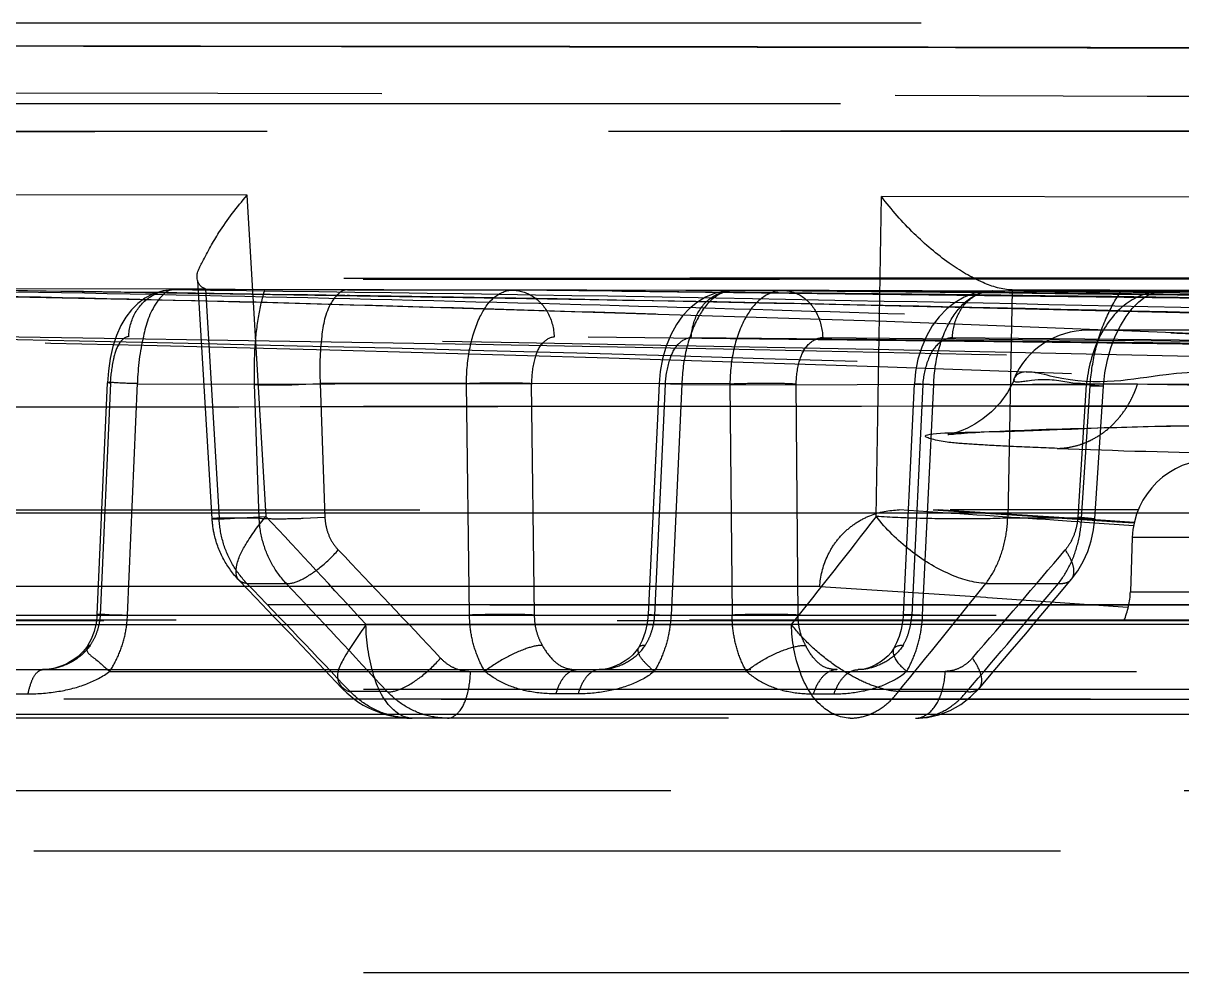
# Model space of a CAD drawing. Header units: millimetres. Extents: x 687 to 1107, y -116 to 478.
# Drawn here: x 946.151 to 947.584, y 331.329 to 332.505 of the extents above; entities that cross this region are included whole.
import ezdxf

# ---------------------------------------------------------------- set-up
doc = ezdxf.new("R2010")
doc.units = ezdxf.units.MM
doc.header["$LTSCALE"] = 0.1
doc.linetypes.add('HIDDENX2', pattern=[19.05, 12.7, -6.35])
doc.layers.add('HIDDEN', color=8, linetype='HIDDENX2')

msp = doc.modelspace()

# ---------------------------------------------------------------- linework, layer by layer
at = {"layer": 'HIDDEN'}
for p, q in [((949.1672, 332.5046), (944.6672, 332.5046)), ((949.0672, 332.4046), (940.267, 332.4046)), ((948.3579, 332.3713), (940.7904, 332.3687)), ((941.1601, 332.3689), (948.5429, 332.3714)), ((946.4283, 332.2917), (945.8987, 332.2923)), ((946.4517, 331.8942), (946.4282, 332.2917)), ((947.2063, 331.8942), (947.2129, 332.2901)), ((947.2128, 332.2903), (947.6265, 332.2895)), ((946.0432, 332.1764), (946.3769, 332.176)), ((946.385, 331.8912), (946.3672, 332.1863)), ((947.0913, 332.1737), (946.3382, 332.1749)), ((946.377, 332.176), (946.3936, 331.8921)), ((946.377, 332.176), (946.4504, 332.1752)), ((946.4504, 332.1752), (946.5524, 332.1745)), ((946.7561, 332.1743), (946.5522, 332.1746)), ((946.5524, 332.1745), (946.7563, 332.1743)), ((947.1484, 332.1736), (947.0297, 332.1738)), ((947.0299, 332.1738), (947.7034, 332.1724)), ((947.3786, 332.1731), (947.1484, 332.1736)), ((947.5588, 332.1728), (947.3498, 332.1732)), ((947.5591, 332.1728), (947.3501, 332.1732)), ((947.3747, 332.1744), (947.3691, 331.8921)), ((947.6357, 332.1738), (947.3747, 332.1744)), ((947.3747, 332.1744), (947.5097, 332.1734)), ((947.5097, 332.1734), (947.5591, 332.1728)), ((949.9665, 332.1246), (947.4684, 332.1246)), ((946.2429, 331.7727), (946.2556, 332.0596)), ((946.2592, 332.059), (946.2465, 331.7721)), ((946.2803, 331.7721), (946.2926, 332.0591)), ((946.2926, 332.0579), (947.0255, 332.0591)), ((946.4432, 331.8921), (946.4375, 332.0577)), ((946.4918, 332.0575), (946.5187, 332.0587)), ((946.5187, 332.0587), (946.5245, 331.8931)), ((946.6996, 332.0586), (946.5187, 332.0586)), ((946.7034, 331.7721), (946.6996, 332.0584)), ((946.7797, 332.0584), (946.7835, 331.7721)), ((946.9379, 332.0587), (946.9244, 331.7728)), ((946.9324, 331.7721), (946.9459, 332.058)), ((946.9379, 332.0587), (946.9661, 332.058)), ((946.9459, 332.058), (946.9379, 332.0587)), ((946.9661, 332.058), (946.9526, 331.7721)), ((947.6211, 332.058), (946.966, 332.0566)), ((947.0255, 332.0579), (947.0281, 331.7721)), ((947.1099, 331.7721), (947.1073, 332.0579)), ((947.24, 331.7729), (947.2536, 332.0582)), ((947.264, 332.0574), (947.2504, 331.7721)), ((947.2638, 331.7721), (947.2775, 332.0574)), ((947.2775, 332.057), (947.4663, 332.0574)), ((947.4663, 332.057), (947.4559, 331.8931)), ((947.4605, 331.8921), (947.471, 332.056)), ((947.4875, 332.0553), (947.4663, 332.057)), ((947.471, 332.056), (947.4875, 332.0553)), ((947.477, 331.8914), (947.4875, 332.0553)), ((947.5165, 332.0047), (947.5427, 332.0053)), ((947.5427, 332.0053), (947.5703, 332.0059)), ((947.5703, 332.0059), (947.5994, 332.0064)), ((951.1931, 331.8985), (944.8251, 331.8982)), ((945.372, 331.9022), (947.2832, 331.9022)), ((946.4432, 331.8921), (946.3936, 331.8921)), ((946.4083, 331.8919), (946.4127, 331.8921)), ((946.4127, 331.8921), (946.4517, 331.8942)), ((946.4975, 331.8919), (946.5245, 331.8931)), ((947.2826, 331.8991), (947.2349, 331.9022)), ((947.2888, 331.8987), (947.2826, 331.8991)), ((947.2832, 331.9022), (947.2832, 331.9022)), ((947.2894, 331.902), (947.2832, 331.9022)), ((947.2832, 331.9021), (947.2893, 331.9017)), ((947.478, 331.8898), (947.2892, 331.902)), ((947.2893, 331.9017), (947.3934, 331.895)), ((947.5305, 331.9022), (947.2978, 331.9022)), ((947.4605, 331.8921), (947.3691, 331.8921)), ((947.3934, 331.895), (947.504, 331.8875)), ((947.477, 331.8914), (947.4559, 331.8931)), ((947.4605, 331.8921), (947.477, 331.8914)), ((947.5257, 331.8865), (947.478, 331.8898)), ((947.5252, 331.8827), (947.458, 331.8873)), ((947.504, 331.8875), (947.5256, 331.8861)), ((947.5232, 331.868), (947.5208, 331.8011)), ((949.9118, 331.868), (947.5232, 331.868)), ((947.1372, 331.8074), (945.2732, 331.8074)), ((946.4281, 331.8113), (946.4768, 331.8113)), ((947.1372, 331.8074), (947.3421, 331.7941)), ((947.3421, 331.8113), (947.4318, 331.8113)), ((947.3421, 331.7941), (947.3439, 331.7939)), ((947.3439, 331.7939), (947.5177, 331.7819)), ((947.5208, 331.8011), (949.9141, 331.8011)), ((944.8234, 331.7847), (951.2204, 331.7847)), ((953.4392, 331.784), (944.8235, 331.7852)), ((963.4856, 331.7657), (925.8486, 331.7657)), ((927.8361, 331.7656), (956.7883, 331.7656)), ((945.7182, 331.7721), (963.2813, 331.7721)), ((946.085, 331.7721), (963.2877, 331.7721)), ((946.9244, 331.7729), (946.9526, 331.7721)), ((946.9324, 331.7721), (946.9244, 331.7729)), ((945.8637, 331.7604), (947.1018, 331.7604)), ((947.6624, 331.7604), (946.5755, 331.7603)), ((945.7815, 331.7046), (963.2928, 331.7046)), ((946.2584, 331.7025), (947.6362, 331.7025)), ((944.6672, 331.6806), (949.3176, 331.6807)), ((946.6015, 331.6775), (946.5557, 331.6775)), ((947.3184, 331.6775), (947.234, 331.6775)), ((951.2816, 331.6681), (944.7631, 331.6682)), ((944.7632, 331.6683), (952.6613, 331.6682)), ((946.1277, 331.6746), (946.1573, 331.6746)), ((946.8377, 331.6746), (946.8103, 331.6746)), ((947.1284, 331.6746), (947.1543, 331.6746)), ((944.6666, 331.6493), (952.6626, 331.6494)), ((952.6626, 331.6493), (944.667, 331.6493)), ((948.9288, 331.6446), (945.8993, 331.6446)), ((952.6673, 331.5545), (936.667, 331.5545)), ((949.3393, 331.4799), (944.6672, 331.4801)), ((944.6671, 331.3301), (949.3988, 331.3295))]:
    msp.add_line(p, q, dxfattribs=at)
for points in [[(948.2621, 332.4724), (948.1278, 332.4727), (947.9792, 332.4731), (947.8169, 332.4735), (947.6417, 332.4739), (947.4544, 332.4743), (947.2558, 332.4747), (947.0465, 332.4751), (946.8274, 332.4755), (946.5989, 332.4758), (946.363, 332.4761), (946.1216, 332.4764), (945.8737, 332.4767), (945.6199, 332.4769), (945.3622, 332.477), (945.1021, 332.4771), (944.8408, 332.4772), (944.5782, 332.4772), (944.3144, 332.4771), (944.051, 332.4771), (943.7898, 332.4769)], [(948.2844, 332.4723), (948.1491, 332.4726), (947.9994, 332.473), (947.8368, 332.4734), (947.661, 332.4738), (947.4716, 332.4743), (947.2707, 332.4747), (947.0594, 332.4751), (946.8389, 332.4754), (946.6093, 332.4758), (946.3705, 332.4761), (946.1236, 332.4764), (945.8705, 332.4766), (945.6124, 332.4768), (945.3508, 332.477), (945.086, 332.4771), (944.819, 332.4771), (944.5509, 332.4772), (944.2829, 332.4771), (944.0166, 332.477), (943.7534, 332.4769)], [(950.4171, 331.9596), (949.6058, 332.0158), (948.8023, 332.0639), (948.0068, 332.1038), (947.2192, 332.1356), (946.4394, 332.1595), (945.6677, 332.1755)], [(952.3611, 331.957), (951.2221, 332.0151), (950.1174, 332.0642), (949.047, 332.1045), (948.011, 332.1362), (947.0093, 332.1597), (946.042, 332.1752)], [(946.3381, 332.1749), (946.3244, 332.1735), (946.3119, 332.1696), (946.3017, 332.1642), (946.293, 332.1578), (946.2851, 332.1499), (946.2783, 332.1409), (946.2721, 332.1303), (946.2667, 332.1179), (946.2624, 332.1045), (946.259, 332.0896), (946.2568, 332.0745), (946.2556, 332.0596)], [(947.091, 332.1737), (946.971, 332.1739), (946.8484, 332.1741), (946.7238, 332.1743), (946.5972, 332.1745), (946.4684, 332.1747), (946.338, 332.1749)], [(956.1722, 331.9456), (954.4387, 332.0032), (952.7709, 332.054), (951.1688, 332.0969), (949.6324, 332.1314), (948.1617, 332.1572), (946.7567, 332.1742)], [(947.0297, 332.1738), (947.018, 332.1729), (947.0064, 332.1701), (946.9954, 332.1656), (946.9852, 332.1594), (946.9756, 332.1516), (946.967, 332.1424), (946.9592, 332.1315), (946.9523, 332.1189), (946.9466, 332.105), (946.9421, 332.0893), (946.9392, 332.0736), (946.9379, 332.0587)], [(959.3728, 331.8953), (957.0874, 331.9627), (954.8974, 332.0242), (952.8028, 332.0774), (950.8036, 332.1207), (948.8998, 332.153), (947.0915, 332.1737)], [(947.3498, 332.1732), (947.3384, 332.1724), (947.3268, 332.1699), (947.3153, 332.1654), (947.3042, 332.1591), (947.2938, 332.151), (947.2842, 332.1412), (947.2758, 332.1299), (947.2686, 332.1172), (947.2627, 332.1035), (947.2581, 332.0887), (947.2551, 332.0735), (947.2536, 332.0582)], [(947.7031, 332.1724), (947.598, 332.1727), (947.3786, 332.1731)], [(947.4875, 332.0553), (947.4893, 332.072), (947.4924, 332.088), (947.4967, 332.103), (947.5021, 332.1171), (947.5084, 332.13), (947.5155, 332.1415), (947.5232, 332.1515), (947.5311, 332.1597), (947.539, 332.1659), (947.5464, 332.17), (947.5529, 332.1721), (947.5588, 332.1728)], [(947.3774, 332.0638), (947.3689, 332.0477), (947.3592, 332.0343), (947.349, 332.0236), (947.3385, 332.0149), (947.3283, 332.0082), (947.3193, 332.0034), (947.3115, 332.0001), (947.3056, 331.9981), (947.3013, 331.9968), (947.2982, 331.9961), (947.2963, 331.9957), (947.2952, 331.9955), (947.295, 331.9954), (947.2953, 331.9955), (947.2963, 331.9956), (947.2977, 331.9958), (947.2997, 331.996), (947.302, 331.9962), (947.3047, 331.9965), (947.3079, 331.9967), (947.3114, 331.997), (947.3153, 331.9973), (947.3195, 331.9976), (947.3241, 331.9979), (947.3291, 331.9982), (947.3344, 331.9985), (947.3401, 331.9988), (947.3462, 331.9991), (947.3526, 331.9994), (947.3594, 331.9998), (947.3665, 332.0001), (947.374, 332.0004), (947.3818, 332.0007), (947.39, 332.001), (947.3986, 332.0013), (947.4075, 332.0017), (947.4168, 332.002), (947.4264, 332.0023), (947.4364, 332.0026), (947.4468, 332.0029), (947.4575, 332.0032), (947.4686, 332.0035), (947.48, 332.0038), (947.4918, 332.0041), (947.504, 332.0044), (947.5165, 332.0047)], [(947.4479, 331.8164), (947.4558, 331.827), (947.4626, 331.8386), (947.4681, 331.851), (947.4724, 331.8641), (947.4754, 331.8776), (947.477, 331.8914)], [(946.4182, 331.8153), (946.4394, 331.7931), (946.4606, 331.7709), (946.4818, 331.7488), (946.5029, 331.7266), (946.524, 331.7044), (946.545, 331.6822)], [(947.334, 331.6819), (947.3532, 331.7043), (947.3723, 331.7267), (947.3913, 331.7491), (947.4102, 331.7715), (947.4291, 331.7939), (947.4479, 331.8164)], [(946.2429, 331.7727), (946.2417, 331.7622), (946.2392, 331.752), (946.2354, 331.7423), (946.2304, 331.7334)], [(946.9244, 331.7728), (946.9232, 331.7618), (946.9207, 331.7509), (946.917, 331.7408), (946.9122, 331.7316)], [(947.24, 331.7729), (947.2391, 331.7636), (947.2374, 331.7545), (947.2349, 331.7458), (947.2317, 331.7377), (947.228, 331.7304)], [(946.2304, 331.7333), (946.2279, 331.73), (946.225, 331.7266), (946.2217, 331.7233), (946.218, 331.7202), (946.214, 331.7172), (946.2097, 331.7145), (946.2051, 331.712), (946.2004, 331.7098), (946.1955, 331.708), (946.1904, 331.7065), (946.1853, 331.7054), (946.1802, 331.7048), (946.1753, 331.7046)], [(946.9122, 331.7316), (946.9092, 331.7273), (946.9053, 331.723), (946.9008, 331.719), (946.8958, 331.7154), (946.8906, 331.7122), (946.8853, 331.7096), (946.8802, 331.7076), (946.8754, 331.7061), (946.871, 331.7052), (946.8671, 331.7047), (946.8638, 331.7046)], [(947.2279, 331.7303), (947.225, 331.726), (947.2211, 331.7216), (947.2164, 331.7175), (947.2114, 331.7139), (947.2064, 331.7109), (947.2016, 331.7086), (947.1972, 331.7069), (947.1933, 331.7058), (947.1897, 331.705), (947.1867, 331.7047), (947.1843, 331.7046)], [(947.2553, 331.6446), (947.2697, 331.6456), (947.284, 331.6489), (947.2979, 331.6542), (947.311, 331.6616), (947.3231, 331.6709), (947.334, 331.6819)]]:
    msp.add_lwpolyline(points, dxfattribs=at)
for centre, radius, start, end in [((947.4684, 332.0246), 0.1, 90, 156.7355), ((944.0141, 173.9444), 158.1885, 86.508012, 89.178679), ((947.6231, 331.8646), 0.1, 90, 178), ((927.1188, 313.8762), 26.4274, 42.58847, 42.98394), ((938.2859, 338.7743), 11.2657, 321.49421, 322.35874), ((943.1293, 268.4139), 63.6209, 86.098651, 86.25143), ((927.7222, 313.9343), 25.985, 43.19001, 43.59607), ((937.976, 339.8613), 12.3979, 318.9476, 319.76266), ((927.6569, 313.7945), 26.0185, 43.41821, 43.82528), ((927.6256, 314.1152), 25.8557, 42.78447, 43.18985), ((938.3376, 338.9781), 11.5084, 320.62688, 321.4835), ((937.9641, 339.7143), 12.3326, 319.33262, 320.14731), ((947.4209, 331.8046), 0.1, 336.8957, 358), ((946.6323, 331.7646), 0.12, 221.651, 270)]:
    msp.add_arc(centre, radius, start, end, dxfattribs=at)
for points, knots in [([(940.6928, 332.4712), (940.6766, 332.4712), (940.6505, 332.4711), (940.6155, 332.471), (940.5867, 332.4709), (940.5757, 332.4709), (940.5601, 332.4708), (940.5713, 332.4708), (940.5821, 332.4709), (940.6219, 332.471), (940.6906, 332.4712), (940.805, 332.4716), (940.9554, 332.472), (941.2268, 332.4728), (941.6441, 332.4738), (942.11, 332.4748), (942.5355, 332.4755), (942.8874, 332.476), (943.2566, 332.4765), (943.7735, 332.4769), (944.434, 332.4772), (945.0987, 332.4772), (945.6268, 332.4769), (946.0119, 332.4766), (946.3838, 332.4761), (946.8439, 332.4755), (947.3619, 332.4746), (947.8675, 332.4734), (948.1559, 332.4726), (948.2626, 332.4723)], [0, 0, 0, 0, 0.005823, 0.010402, 0.013726, 0.015796, 0.016608, 0.017066, 0.018803, 0.021787, 0.031398, 0.045882, 0.065227, 0.089191, 0.149773, 0.225198, 0.267685, 0.312785, 0.360042, 0.409119, 0.51084, 0.613132, 0.663784, 0.713197, 0.76066, 0.806283, 0.889497, 0.959103, 1, 1, 1, 1]), ([(941.072, 332.4723), (941.2332, 332.4728), (941.6003, 332.4737), (942.2087, 332.475), (942.9204, 332.4761), (943.7062, 332.4769), (944.532, 332.4772), (945.3647, 332.4771), (946.1671, 332.4764), (946.904, 332.4754), (947.5513, 332.4741), (948.0628, 332.4729), (948.4634, 332.4718), (948.6405, 332.4712), (948.818, 332.4707), (948.682, 332.4711), (948.6399, 332.4712)], [0, 0, 0, 0, 0.061828, 0.140832, 0.233385, 0.334836, 0.44226, 0.550165, 0.654318, 0.74989, 0.833348, 0.901165, 0.950069, 0.977961, 0.983845, 1, 1, 1, 1]), ([(926.277, 332.1897), (929.3414, 332.2665), (935.4713, 332.3816), (944.6676, 332.4392), (953.8638, 332.3816), (959.9937, 332.2665), (963.0581, 332.1897)], [0, 0, 0, 0, 0.25, 0.5, 0.75, 1, 1, 1, 1]), ([(946.377, 332.176), (946.3726, 332.1762), (946.3619, 332.1889), (946.3765, 332.2151), (946.3946, 332.2504), (946.4159, 332.2768), (946.4282, 332.2917)], [0, 0, 0, 0, 0.096587, 0.276262, 0.579283, 1, 1, 1, 1]), ([(947.3747, 332.1744), (947.3623, 332.1747), (947.3343, 332.1836), (947.2937, 332.2081), (947.2513, 332.2442), (947.2251, 332.2737), (947.2129, 332.2901)], [0, 0, 0, 0, 0.182421, 0.420177, 0.698724, 1, 1, 1, 1]), ([(944.667, 332.1871), (945.0706, 332.1871), (945.8772, 332.1873), (947.086, 332.188), (948.2918, 332.1887), (949.4933, 332.1892), (950.6887, 332.1893), (952.2636, 332.1891), (953.8207, 332.1889), (955.3507, 332.1886), (956.4552, 332.1885), (957.5152, 332.1883), (958.5133, 332.1881), (959.4275, 332.188), (960.2397, 332.188), (960.9373, 332.1881), (961.514, 332.1883), (961.9179, 332.1885), (962.183, 332.1887), (962.386, 332.1888), (962.5935, 332.189), (962.7982, 332.1893), (962.9371, 332.1895), (963.0298, 332.1897), (963.1085, 332.1898), (963.1986, 332.19), (963.2968, 332.1901), (963.3826, 332.1903), (963.4559, 332.1905), (963.5179, 332.1906), (963.5624, 332.1907), (963.5925, 332.1908), (963.6109, 332.1908), (963.6266, 332.1909), (963.6395, 332.1909), (963.6486, 332.1909), (963.6546, 332.1909), (963.6581, 332.1909), (963.6609, 332.1909), (963.663, 332.1909), (963.6644, 332.1909), (963.6652, 332.1909), (963.6655, 332.1909), (963.6656, 332.1909)], [0, 0, 0, 0, 0.063732, 0.127369, 0.190866, 0.254139, 0.317094, 0.379625, 0.502835, 0.562966, 0.621227, 0.677238, 0.730352, 0.778832, 0.821598, 0.85859, 0.888999, 0.912651, 0.922367, 0.930873, 0.9447, 0.955137, 0.963199, 0.966622, 0.969786, 0.975624, 0.980838, 0.985306, 0.989164, 0.992421, 0.995086, 0.996199, 0.997167, 0.997992, 0.998674, 0.999215, 0.999432, 0.999615, 0.999763, 0.999877, 0.999956, 0.999982, 1, 1, 1, 1]), ([(963.0581, 332.1897), (963.0099, 332.1896), (962.9009, 332.1894), (962.7273, 332.1892), (962.5183, 332.1889), (962.2824, 332.1888), (962.004, 332.1886), (961.6714, 332.1884), (961.2614, 332.1882), (960.7632, 332.1881), (960.1833, 332.1881), (959.534, 332.188), (958.8251, 332.1881), (958.0913, 332.1882), (957.3392, 332.1884), (956.6118, 332.1885), (955.8935, 332.1886), (955.151, 332.1887), (954.3579, 332.1888), (953.5595, 332.1889), (952.796, 332.189), (952.1156, 332.1891), (951.4776, 332.1892), (950.8784, 332.1893), (950.2728, 332.1893), (949.6846, 332.1894), (949.1184, 332.1894), (948.61, 332.1893), (948.1361, 332.1892), (947.711, 332.1891), (947.2993, 332.189), (946.907, 332.1888), (946.5204, 332.1886), (946.1455, 332.1885), (945.7764, 332.1883), (945.4099, 332.1881), (945.0402, 332.1879), (944.7916, 332.1879), (944.6672, 332.1879)], [0, 0, 0, 0, 0.007865, 0.01778, 0.028328, 0.041955, 0.056264, 0.073729, 0.096226, 0.123137, 0.154999, 0.190818, 0.229056, 0.270639, 0.310512, 0.35174, 0.389304, 0.427678, 0.472863, 0.518671, 0.557925, 0.597414, 0.62966, 0.661992, 0.695165, 0.728437, 0.757945, 0.787531, 0.811366, 0.835242, 0.856876, 0.878536, 0.899228, 0.919939, 0.939685, 0.959446, 0.979719, 1, 1, 1, 1]), ([(945.6668, 332.1755), (945.8263, 332.173), (946.1318, 332.1672), (946.5707, 332.1562), (946.9721, 332.1438), (947.3385, 332.1308), (947.6735, 332.1173), (947.9792, 332.104), (948.2584, 332.0907), (948.5135, 332.0776), (948.7463, 332.0653), (948.9564, 332.0536), (949.1449, 332.0422), (949.3172, 332.0314), (949.4756, 332.0219), (949.6143, 332.0137), (949.7311, 332.0047), (949.8314, 331.9969), (949.9247, 331.9903), (950.0126, 331.9842), (950.0935, 331.9786), (950.1675, 331.9735), (950.2366, 331.9686), (950.3064, 331.9639), (950.38, 331.9603), (950.452, 331.9574), (950.5161, 331.954), (950.5724, 331.95), (950.6282, 331.9459), (950.6863, 331.9416), (950.7436, 331.9373), (950.7965, 331.9333), (950.8435, 331.9297), (950.8854, 331.9265), (950.9229, 331.9235), (950.9568, 331.9209), (950.9875, 331.9185), (951.0153, 331.9163), (951.0406, 331.9143), (951.0637, 331.9124), (951.0847, 331.9108), (951.1038, 331.9092), (951.1212, 331.9078), (951.1372, 331.9065), (951.1517, 331.9053), (951.1649, 331.9042), (951.1771, 331.9032), (951.1877, 331.9023), (951.1983, 331.9017), (951.2033, 331.9004), (951.2119, 331.9009), (951.2082, 331.8979), (951.2021, 331.8996), (951.1966, 331.8986), (951.1931, 331.8985)], [0, 0, 0, 0, 0.085898, 0.1646, 0.236515, 0.302172, 0.362109, 0.417091, 0.467033, 0.51264, 0.554692, 0.592596, 0.625983, 0.656442, 0.68559, 0.711449, 0.73126, 0.748681, 0.765679, 0.781595, 0.796157, 0.809383, 0.821519, 0.833477, 0.847089, 0.861216, 0.872267, 0.881681, 0.891627, 0.902392, 0.913051, 0.922581, 0.930971, 0.938465, 0.94519, 0.95126, 0.956759, 0.961756, 0.966301, 0.970439, 0.974209, 0.977645, 0.980778, 0.983637, 0.986253, 0.988622, 0.990789, 0.992785, 0.994552, 0.995992, 0.996809, 0.99698, 0.998161, 1, 1, 1, 1]), ([(945.972, 332.1752), (946.1231, 332.1728), (946.4128, 332.1673), (946.8291, 332.1572), (947.21, 332.146), (947.558, 332.1342), (947.8765, 332.122), (948.1684, 332.1097), (948.4351, 332.0978), (948.6788, 332.0858), (948.9016, 332.0743), (949.1057, 332.0636), (949.292, 332.0531), (949.4611, 332.0432), (949.6139, 332.0343), (949.7523, 332.0252), (949.8817, 332.0178), (949.9957, 332.008), (950.0924, 332.0065), (950.1706, 331.9896), (950.2437, 331.9767), (950.3167, 331.9719), (950.3849, 331.9676), (950.4468, 331.9634), (950.5031, 331.9596), (950.5552, 331.9564), (950.6064, 331.9548), (950.663, 331.9594), (950.727, 331.9621), (950.7919, 331.948), (950.8548, 331.9394), (950.9158, 331.9341), (950.9762, 331.9291), (951.0334, 331.9246), (951.0849, 331.9205), (951.1306, 331.9169), (951.1715, 331.9137), (951.2083, 331.9108), (951.2416, 331.9082), (951.2718, 331.9058), (951.2993, 331.9036), (951.3244, 331.9017), (951.3473, 331.8998), (951.3681, 331.8982), (951.3872, 331.8967), (951.4046, 331.8953), (951.4206, 331.8941), (951.4352, 331.8929), (951.4485, 331.8919), (951.4607, 331.891), (951.4719, 331.8902), (951.4822, 331.8895), (951.4915, 331.8889), (951.5, 331.8884), (951.5075, 331.8881), (951.5139, 331.8883), (951.5186, 331.8885), (951.5225, 331.8911), (951.519, 331.8957), (951.5128, 331.8976), (951.507, 331.8984), (951.5037, 331.8984)], [0, 0, 0, 0, 0.081261, 0.155751, 0.223797, 0.286087, 0.342926, 0.395135, 0.443125, 0.48643, 0.526248, 0.563026, 0.596327, 0.62654, 0.654067, 0.678569, 0.701147, 0.723717, 0.740068, 0.752959, 0.766582, 0.779975, 0.792249, 0.8033, 0.81333, 0.822547, 0.831369, 0.840819, 0.853128, 0.865565, 0.876348, 0.887213, 0.898479, 0.908918, 0.91809, 0.926249, 0.933556, 0.940139, 0.946096, 0.951506, 0.956431, 0.960921, 0.965017, 0.968756, 0.972172, 0.975295, 0.978153, 0.980768, 0.983162, 0.985356, 0.987363, 0.989197, 0.990871, 0.992394, 0.993754, 0.994925, 0.995814, 0.99635, 0.996965, 0.998222, 1, 1, 1, 1]), ([(946.0414, 332.1752), (946.2875, 332.1722), (946.7339, 332.1654), (947.3833, 332.1522), (947.962, 332.1379), (948.4849, 332.1229), (948.9263, 332.1087), (949.2953, 332.0959), (949.6245, 332.0838), (949.946, 332.0709), (950.26, 332.0584), (950.5496, 332.0462), (950.7973, 332.0333), (951.0158, 332.0223), (951.2089, 332.0153), (951.3956, 332.0087), (951.5755, 331.9888), (951.7549, 331.9573), (951.9227, 331.9467), (952.0817, 331.9405), (952.2412, 331.953), (952.3982, 331.9624), (952.5323, 331.9247), (952.6397, 331.9088), (952.7245, 331.8992), (952.796, 331.8925), (952.8574, 331.8873), (952.9104, 331.8833), (952.9567, 331.8799), (952.9974, 331.8772), (953.0334, 331.8748), (953.0657, 331.8728), (953.0949, 331.871), (953.1218, 331.8694), (953.1471, 331.868), (953.1716, 331.8667), (953.1963, 331.8655), (953.2265, 331.8641), (953.264, 331.8629), (953.3071, 331.8616), (953.3515, 331.8637), (953.3862, 331.8607), (953.4193, 331.8803), (953.4067, 331.898), (953.4015, 331.8977)], [0, 0, 0, 0, 0.099701, 0.180826, 0.263056, 0.334141, 0.392697, 0.441911, 0.483682, 0.526118, 0.572255, 0.610957, 0.643517, 0.672723, 0.699528, 0.721784, 0.748357, 0.772797, 0.795468, 0.816394, 0.837136, 0.860399, 0.879352, 0.893082, 0.904361, 0.913942, 0.922168, 0.929286, 0.935496, 0.940952, 0.945803, 0.950131, 0.954045, 0.957661, 0.961049, 0.964303, 0.967611, 0.97103, 0.976565, 0.982799, 0.988557, 0.994235, 0.997881, 1, 1, 1, 1]), ([(953.4015, 331.8977), (953.423, 331.8987), (953.4982, 331.902), (953.3739, 331.9185), (953.2669, 331.9196), (953.0463, 331.932), (952.7898, 331.9408), (952.4863, 331.9519), (952.1581, 331.9635), (951.865, 331.9761), (951.6061, 331.9927), (951.3074, 332.0111), (950.9334, 332.0259), (950.4996, 332.0471), (950.0376, 332.066), (949.5065, 332.0872), (948.9142, 332.1083), (948.255, 332.1293), (947.5731, 332.1477), (946.8238, 332.1638), (946.3154, 332.1718), (946.0414, 332.1752)], [0, 0, 0, 0, 0.00864, 0.014652, 0.03226, 0.064401, 0.095957, 0.137352, 0.185129, 0.227664, 0.254722, 0.288956, 0.347449, 0.404508, 0.462822, 0.532499, 0.617258, 0.70004, 0.796475, 0.890317, 1, 1, 1, 1]), ([(946.2819, 332.1166), (946.2822, 332.1268), (946.2875, 332.147), (946.3088, 332.1693), (946.3286, 332.1749), (946.3382, 332.1749)], [0, 0, 0, 0, 0.344763, 0.673516, 1, 1, 1, 1]), ([(946.3382, 332.1749), (946.3294, 332.175), (946.3098, 332.154), (946.2978, 332.1136), (946.2931, 332.0786), (946.2926, 332.0591)], [0, 0, 0, 0, 0.203278, 0.551728, 1, 1, 1, 1]), ([(946.3382, 332.1749), (946.5766, 332.1719), (947.0323, 332.1648), (947.6855, 332.1513), (948.2796, 332.1362), (948.8202, 332.1202), (949.3122, 332.104), (949.7592, 332.088), (950.1658, 332.0722), (950.5331, 332.0573), (950.8628, 332.0432), (951.1604, 332.0292), (951.4293, 332.0171), (951.6645, 332.0067), (951.8658, 331.9954), (952.0408, 331.986), (952.202, 331.9778), (952.3514, 331.9702), (952.4954, 331.9627), (952.6361, 331.9569), (952.7667, 331.9519), (952.8788, 331.9463), (952.9715, 331.9413), (953.0523, 331.9369), (953.1237, 331.933), (953.1875, 331.9295), (953.2449, 331.9264), (953.2968, 331.9235), (953.3439, 331.9208), (953.3866, 331.9184), (953.4256, 331.9162), (953.461, 331.9142), (953.4933, 331.9123), (953.5228, 331.9106), (953.5497, 331.9091), (953.5743, 331.9077), (953.5968, 331.9063), (953.6174, 331.9051), (953.6361, 331.904), (953.6532, 331.903), (953.6687, 331.9021), (953.6827, 331.9012), (953.6944, 331.9005), (953.7051, 331.8997), (953.71, 331.8993), (953.7169, 331.8985), (953.7107, 331.8975), (953.7085, 331.8976), (953.7062, 331.8975)], [0, 0, 0, 0, 0.096751, 0.184962, 0.265104, 0.337953, 0.404413, 0.464865, 0.519483, 0.569537, 0.614059, 0.65337, 0.690453, 0.723281, 0.748937, 0.77227, 0.794411, 0.814426, 0.832968, 0.852912, 0.871569, 0.886034, 0.898437, 0.909251, 0.918865, 0.92746, 0.935198, 0.942198, 0.948549, 0.954324, 0.959579, 0.964366, 0.968732, 0.972715, 0.976353, 0.979677, 0.982715, 0.985493, 0.988029, 0.99034, 0.992439, 0.99433, 0.995984, 0.997351, 0.998323, 0.998726, 0.999047, 1, 1, 1, 1]), ([(946.4375, 332.0577), (946.4371, 332.0719), (946.4373, 332.0996), (946.4414, 332.139), (946.4469, 332.1638), (946.4504, 332.1752)], [0, 0, 0, 0, 0.359877, 0.698295, 1, 1, 1, 1]), ([(946.5524, 332.1745), (946.544, 332.1747), (946.5258, 332.1533), (946.5192, 332.1127), (946.5173, 332.078), (946.5187, 332.0586)], [0, 0, 0, 0, 0.198183, 0.540006, 1, 1, 1, 1]), ([(946.6996, 332.0586), (946.6997, 332.0736), (946.7022, 332.1019), (946.7136, 332.1389), (946.7307, 332.1659), (946.7486, 332.1743), (946.7563, 332.1743)], [0, 0, 0, 0, 0.324665, 0.610199, 0.832738, 1, 1, 1, 1]), ([(946.7563, 332.1743), (946.765, 332.1742), (946.7833, 332.1686), (946.8028, 332.1464), (946.8078, 332.1266), (946.808, 332.1163)], [0, 0, 0, 0, 0.305585, 0.636784, 1, 1, 1, 1]), ([(957.5897, 331.8959), (957.5143, 331.899), (957.3493, 331.8952), (957.0797, 331.8966), (956.7641, 331.9065), (956.4159, 331.9368), (956.0499, 331.9493), (955.6666, 331.9627), (955.2456, 331.977), (954.7637, 331.9927), (954.2148, 332.0102), (953.5965, 332.0292), (952.9016, 332.0505), (952.1244, 332.0723), (951.2575, 332.0951), (950.2935, 332.118), (949.2219, 332.1401), (948.0308, 332.1601), (947.1956, 332.1702), (946.7563, 332.1743)], [0, 0, 0, 0, 0.020886, 0.045648, 0.074644, 0.108252, 0.142373, 0.175979, 0.214437, 0.258965, 0.309439, 0.366477, 0.430193, 0.501884, 0.581704, 0.670234, 0.76879, 0.878402, 1, 1, 1, 1]), ([(947.0299, 332.1738), (947.0216, 332.1739), (947.0026, 332.1656), (946.9833, 332.1384), (946.9701, 332.1013), (946.9665, 332.0729), (946.966, 332.058)], [0, 0, 0, 0, 0.175666, 0.402268, 0.684798, 1, 1, 1, 1]), ([(946.9777, 332.1158), (946.9781, 332.1256), (946.9828, 332.1451), (947.0018, 332.1677), (947.0208, 332.1738), (947.0299, 332.1738)], [0, 0, 0, 0, 0.345748, 0.678469, 1, 1, 1, 1]), ([(947.0913, 332.1737), (947.0824, 332.1738), (947.0624, 332.166), (947.0419, 332.1386), (947.0287, 332.1013), (947.0256, 332.0728), (947.0255, 332.0579)], [0, 0, 0, 0, 0.184397, 0.411927, 0.690201, 1, 1, 1, 1]), ([(957.8552, 331.8957), (957.7787, 331.8988), (957.6129, 331.9051), (957.3439, 331.9147), (957.034, 331.9254), (956.679, 331.9373), (956.278, 331.9502), (955.8322, 331.9647), (955.3386, 331.9812), (954.7791, 332), (954.1433, 332.0194), (953.4188, 332.0418), (952.6086, 332.0649), (951.7039, 332.0893), (950.6998, 332.1139), (949.5857, 332.1377), (948.35, 332.1589), (947.4846, 332.1695), (947.0299, 332.1738)], [0, 0, 0, 0, 0.021231, 0.045963, 0.074553, 0.107144, 0.144367, 0.185681, 0.23072, 0.281188, 0.340774, 0.406927, 0.481984, 0.565314, 0.657643, 0.760226, 0.874042, 1, 1, 1, 1]), ([(947.0913, 332.1737), (947.0995, 332.1737), (947.117, 332.1679), (947.1352, 332.1457), (947.1399, 332.1262), (947.1402, 332.1158)], [0, 0, 0, 0, 0.299509, 0.623662, 1, 1, 1, 1]), ([(959.3718, 331.8954), (959.0978, 331.9035), (958.4871, 331.9217), (957.5079, 331.9504), (956.3903, 331.9826), (955.1561, 332.0171), (953.7934, 332.0533), (952.3023, 332.0898), (950.6807, 332.1245), (948.9291, 332.1544), (947.7182, 332.1684), (947.0913, 332.1737)], [0, 0, 0, 0, 0.066936, 0.149212, 0.239255, 0.339989, 0.450754, 0.572156, 0.704266, 0.846881, 1, 1, 1, 1]), ([(947.2775, 332.0574), (947.278, 332.0726), (947.2822, 332.1014), (947.2975, 332.1389), (947.3201, 332.1658), (947.3408, 332.1733), (947.3501, 332.1732)], [0, 0, 0, 0, 0.306786, 0.583461, 0.812147, 1, 1, 1, 1]), ([(947.3007, 332.1153), (947.301, 332.1251), (947.3054, 332.1441), (947.3231, 332.1668), (947.3412, 332.1733), (947.3501, 332.1732)], [0, 0, 0, 0, 0.355319, 0.681732, 1, 1, 1, 1]), ([(947.3501, 332.1732), (947.9687, 332.1679), (949.1646, 332.1538), (950.8964, 332.1242), (952.5034, 332.0898), (953.9856, 332.0535), (955.3445, 332.0175), (956.5793, 331.9832), (957.7021, 331.9508), (958.6925, 331.922), (959.3133, 331.9037), (959.5935, 331.8954)], [0, 0, 0, 0, 0.151541, 0.292973, 0.424288, 0.545286, 0.656171, 0.757283, 0.847871, 0.931329, 1, 1, 1, 1]), ([(947.5591, 332.1728), (947.5437, 332.1729), (947.5104, 332.1592), (947.478, 332.1148), (947.4683, 332.0771), (947.4663, 332.057)], [0, 0, 0, 0, 0.288016, 0.621437, 1, 1, 1, 1]), ([(947.471, 332.056), (947.472, 332.0703), (947.4761, 332.0985), (947.489, 332.1384), (947.5022, 332.1625), (947.5097, 332.1734)], [0, 0, 0, 0, 0.345265, 0.681355, 1, 1, 1, 1]), ([(951.2506, 331.8401), (950.6368, 331.8915), (949.4092, 331.9805), (947.567, 332.0729), (946.3388, 332.107), (945.7252, 332.1172)], [0, 0, 0, 0, 0.333958, 0.66724, 1, 1, 1, 1]), ([(945.9134, 332.1172), (946.5287, 332.1068), (947.7592, 332.0725), (949.6037, 331.9802), (950.8318, 331.8914), (951.4454, 331.8402)], [0, 0, 0, 0, 0.333263, 0.666545, 1, 1, 1, 1]), ([(946.098, 332.1171), (946.9156, 332.1056), (948.5512, 332.0696), (951.0049, 331.977), (952.6403, 331.8896), (953.4581, 331.8394)], [0, 0, 0, 0, 0.332999, 0.666308, 1, 1, 1, 1]), ([(946.2816, 332.1167), (946.2773, 332.1164), (946.2676, 332.1073), (946.2619, 332.0864), (946.2595, 332.0691), (946.2589, 332.0591)], [0, 0, 0, 0, 0.197596, 0.534083, 1, 1, 1, 1]), ([(946.8083, 332.1163), (946.8028, 332.1158), (946.7903, 332.1083), (946.7819, 332.0859), (946.7801, 332.0684), (946.78, 332.0584)], [0, 0, 0, 0, 0.240041, 0.56734, 1, 1, 1, 1]), ([(957.6413, 331.8379), (956.3932, 331.8839), (953.9415, 331.9658), (950.3306, 332.067), (947.9675, 332.1044), (946.8083, 332.1163)], [0, 0, 0, 0, 0.345747, 0.679093, 1, 1, 1, 1]), ([(946.9456, 332.058), (946.9463, 332.068), (946.9492, 332.0856), (946.959, 332.1078), (946.9718, 332.1153), (946.9775, 332.1158)], [0, 0, 0, 0, 0.4271, 0.757015, 1, 1, 1, 1]), ([(946.9775, 332.1158), (948.1369, 332.1037), (950.4993, 332.066), (954.1075, 331.9647), (956.5563, 331.8834), (957.8025, 331.8378)], [0, 0, 0, 0, 0.321217, 0.65454, 1, 1, 1, 1]), ([(947.1075, 332.0579), (947.1077, 332.0679), (947.1098, 332.0856), (947.1204, 332.1084), (947.1342, 332.1153), (947.1404, 332.1158)], [0, 0, 0, 0, 0.414772, 0.740088, 1, 1, 1, 1]), ([(947.1404, 332.1158), (948.4567, 332.1031), (951.1378, 332.0644), (955.231, 331.9607), (958.0079, 331.8815), (959.4204, 331.8374)], [0, 0, 0, 0, 0.321507, 0.654857, 1, 1, 1, 1]), ([(947.3004, 332.1153), (947.2943, 332.115), (947.2804, 332.1082), (947.2683, 332.0859), (947.2648, 332.0677), (947.2638, 332.0575)], [0, 0, 0, 0, 0.251335, 0.577691, 1, 1, 1, 1]), ([(959.5434, 331.8374), (958.1362, 331.8811), (955.3687, 331.9599), (951.2878, 332.0635), (948.6139, 332.1024), (947.3004, 332.1153)], [0, 0, 0, 0, 0.344905, 0.678229, 1, 1, 1, 1]), ([(948.3991, 332.0733), (948.2892, 332.0732), (948.0835, 332.0746), (947.81, 332.0674), (947.5841, 332.0807), (947.469, 332.0504), (947.383, 332.0791), (947.3766, 332.0641)], [0, 0, 0, 0, 0.322632, 0.599787, 0.815685, 0.95208, 1, 1, 1, 1]), ([(947.3766, 332.0641), (947.3743, 332.0588), (947.4164, 332.0672), (947.4485, 332.056), (947.5016, 332.0588), (947.5298, 332.0583)], [0, 0, 0, 0, 0.111653, 0.447756, 1, 1, 1, 1]), ([(946.2592, 332.059), (946.2583, 332.0591), (946.2518, 332.061), (946.2791, 332.0588), (946.2846, 332.0594), (946.2926, 332.0591)], [0, 0, 0, 0, 0.07435, 0.387597, 1, 1, 1, 1]), ([(946.4375, 332.0577), (946.442, 332.0572), (946.4526, 332.0569), (946.4707, 332.0569), (946.4844, 332.0572), (946.4918, 332.0575)], [0, 0, 0, 0, 0.246549, 0.588879, 1, 1, 1, 1]), ([(946.7797, 332.0584), (946.7726, 332.0589), (946.7557, 332.0593), (946.729, 332.0593), (946.7094, 332.0588), (946.6996, 332.0584)], [0, 0, 0, 0, 0.26676, 0.631131, 1, 1, 1, 1]), ([(947.1073, 332.0579), (947.0996, 332.0584), (947.0819, 332.0588), (947.0546, 332.0587), (947.0351, 332.0583), (947.0255, 332.0579)], [0, 0, 0, 0, 0.283743, 0.64708, 1, 1, 1, 1]), ([(947.264, 332.0574), (947.2607, 332.0577), (947.2496, 332.0582), (947.2655, 332.0581), (947.2711, 332.0577), (947.2775, 332.0574)], [0, 0, 0, 0, 0.29992, 0.429289, 1, 1, 1, 1]), ([(947.4302, 331.9784), (947.435, 331.9784), (947.4447, 331.9793), (947.4571, 331.9824), (947.4671, 331.9862), (947.4776, 331.9913), (947.4901, 331.9994), (947.5033, 332.0117), (947.5128, 332.0236), (947.5191, 332.0339), (947.5233, 332.0418), (947.5269, 332.05), (947.5289, 332.0555), (947.5298, 332.0583)], [0, 0, 0, 0, 0.105652, 0.21544, 0.278029, 0.341729, 0.471723, 0.604342, 0.737916, 0.804384, 0.870378, 0.935673, 1, 1, 1, 1]), ([(947.5298, 332.0583), (947.5956, 332.057), (947.7491, 332.055), (948.0063, 332.0527), (948.3104, 332.0509), (948.6414, 332.0497), (948.8688, 332.0495), (948.9834, 332.0495)], [0, 0, 0, 0, 0.135935, 0.316807, 0.530717, 0.763557, 1, 1, 1, 1]), ([(963.8834, 332.0329), (963.8833, 332.0329), (963.883, 332.0329), (963.8822, 332.0329), (963.8808, 332.0329), (963.8787, 332.0329), (963.8759, 332.0329), (963.8724, 332.0329), (963.8664, 332.0329), (963.8573, 332.0329), (963.8443, 332.0329), (963.8287, 332.0329), (963.8103, 332.0328), (963.7802, 332.0327), (963.7357, 332.0326), (963.6738, 332.0325), (963.6005, 332.0323), (963.5148, 332.0322), (963.4166, 332.032), (963.3266, 332.0318), (963.2478, 332.0317), (963.1549, 332.0315), (963.0154, 332.0312), (962.8091, 332.031), (962.5995, 332.0308), (962.3941, 332.0306), (962.1245, 332.0304), (961.7126, 332.0302), (961.1237, 332.0301), (960.4103, 332.03), (959.5797, 332.03), (958.6456, 332.0301), (957.6281, 332.0303), (956.5504, 332.0304), (955.4305, 332.0306), (953.8837, 332.0308), (952.3124, 332.0311), (950.7254, 332.0313), (949.5227, 332.0312), (948.3143, 332.0307), (947.1013, 332.03), (945.8851, 332.0293), (945.0733, 332.029), (944.6671, 332.029)], [0, 0, 0, 0, 0.000018, 0.000044, 0.000122, 0.000234, 0.00038, 0.000561, 0.000776, 0.001311, 0.001985, 0.002801, 0.003758, 0.004858, 0.007491, 0.01071, 0.014522, 0.018937, 0.024088, 0.029858, 0.032987, 0.036376, 0.044374, 0.054763, 0.068576, 0.077093, 0.086843, 0.110664, 0.141389, 0.178788, 0.222043, 0.271058, 0.324611, 0.3809, 0.439303, 0.499452, 0.622372, 0.684611, 0.747218, 0.810128, 0.873273, 0.936586, 1, 1, 1, 1]), ([(944.6674, 332.0301), (945.0753, 332.0301), (945.8902, 332.0303), (947.1104, 332.0308), (948.3257, 332.0313), (949.5349, 332.0315), (950.7379, 332.0315), (952.3279, 332.0313), (954.2807, 332.0309), (956.1976, 332.0307), (957.6686, 332.0305), (958.6891, 332.0303), (959.4902, 332.0302), (960.0815, 332.0302), (960.4843, 332.0302), (960.8573, 332.0302), (961.1983, 332.0303), (961.506, 332.0304), (961.851, 332.0305), (962.2084, 332.0307), (962.5608, 332.0309), (962.8267, 332.0312), (963.0277, 332.0314), (963.1837, 332.0317), (963.3114, 332.032), (963.4216, 332.0322), (963.5432, 332.0324), (963.6658, 332.0327), (963.7783, 332.0329), (963.8459, 332.033), (963.876, 332.0331), (963.8835, 332.0331)], [0, 0, 0, 0, 0.063689, 0.12722, 0.190484, 0.253422, 0.316005, 0.378287, 0.501663, 0.620872, 0.677539, 0.731322, 0.780187, 0.802618, 0.82362, 0.843074, 0.860853, 0.87686, 0.891117, 0.91471, 0.932661, 0.94612, 0.956222, 0.964048, 0.970467, 0.976161, 0.981256, 0.989445, 0.995302, 0.998822, 1, 1, 1, 1]), ([(947.3007, 331.9853), (947.2897, 331.9863), (947.2383, 331.9971), (947.4027, 331.9996), (947.5042, 332.0061), (947.7672, 332.0089), (948.0555, 332.0118), (948.4011, 332.0125), (948.7648, 332.0118), (949.1297, 332.0093), (949.4699, 332.0054), (949.7602, 332.0003), (949.9339, 331.9957), (950.0084, 331.993)], [0, 0, 0, 0, 0.011907, 0.036503, 0.094401, 0.181263, 0.29153, 0.417596, 0.5513, 0.686015, 0.81207, 0.919349, 1, 1, 1, 1]), ([(947.4302, 331.9784), (947.4123, 331.9791), (947.3799, 331.9804), (947.3368, 331.9826), (947.3115, 331.9843), (947.3007, 331.9853)], [0, 0, 0, 0, 0.414614, 0.748452, 1, 1, 1, 1]), ([(947.4302, 331.9784), (947.5034, 331.9756), (947.6722, 331.9711), (947.9514, 331.9662), (948.2762, 331.9625), (948.6394, 331.9601), (949.0152, 331.9594), (949.3823, 331.9604), (949.6808, 331.9633), (949.9446, 331.9668), (950.0442, 331.9722), (950.1989, 331.9759), (950.1487, 331.9854), (950.1375, 331.9863)], [0, 0, 0, 0, 0.079213, 0.182627, 0.301936, 0.430579, 0.575089, 0.70944, 0.823457, 0.909776, 0.965375, 0.987935, 1, 1, 1, 1]), ([(944.8251, 331.8987), (945.1822, 331.8987), (945.8959, 331.8988), (946.9746, 331.8988), (948.0601, 331.8989), (949.1514, 331.8989), (950.2384, 331.8987), (951.3097, 331.8985), (952.3634, 331.8981), (953.0565, 331.8978), (953.4015, 331.8977)], [0, 0, 0, 0, 0.124907, 0.249662, 0.377317, 0.504609, 0.63142, 0.757526, 0.87934, 1, 1, 1, 1]), ([(946.3936, 331.8921), (946.3908, 331.8919), (946.381, 331.8911), (946.397, 331.8911), (946.4022, 331.8916), (946.4083, 331.8919)], [0, 0, 0, 0, 0.270037, 0.428747, 1, 1, 1, 1]), ([(946.4182, 331.8153), (946.4108, 331.823), (946.398, 331.8405), (946.3879, 331.867), (946.3854, 331.8845), (946.385, 331.8912)], [0, 0, 0, 0, 0.378652, 0.760197, 1, 1, 1, 1]), ([(946.4281, 331.8113), (946.4213, 331.8183), (946.4092, 331.8343), (946.3974, 331.862), (946.3941, 331.882), (946.3936, 331.8921)], [0, 0, 0, 0, 0.328596, 0.66261, 1, 1, 1, 1]), ([(946.4182, 331.8153), (946.4142, 331.8194), (946.4144, 331.8377), (946.4282, 331.8634), (946.4423, 331.8833), (946.4514, 331.8942)], [0, 0, 0, 0, 0.190549, 0.525463, 1, 1, 1, 1]), ([(946.4432, 331.8921), (946.4476, 331.8916), (946.4583, 331.8914), (946.4764, 331.8913), (946.4901, 331.8917), (946.4975, 331.8919)], [0, 0, 0, 0, 0.244505, 0.591225, 1, 1, 1, 1]), ([(946.4768, 331.8113), (946.47, 331.8184), (946.4582, 331.8344), (946.4468, 331.8621), (946.4436, 331.882), (946.4432, 331.8921)], [0, 0, 0, 0, 0.327774, 0.660926, 1, 1, 1, 1]), ([(946.5245, 331.8931), (946.5247, 331.8881), (946.5262, 331.8782), (946.5318, 331.8643), (946.5377, 331.8563), (946.541, 331.8528)], [0, 0, 0, 0, 0.337051, 0.671969, 1, 1, 1, 1]), ([(947.1367, 331.8074), (947.1373, 331.8199), (947.142, 331.8388), (947.1544, 331.8607), (947.1668, 331.8751), (947.1815, 331.8869), (947.2036, 331.8984), (947.2225, 331.9022), (947.2348, 331.9022)], [0, 0, 0, 0, 0.251277, 0.377465, 0.502942, 0.62798, 0.752907, 1, 1, 1, 1]), ([(947.3691, 331.8921), (947.3526, 331.8914), (947.3163, 331.8908), (947.2621, 331.8915), (947.2243, 331.893), (947.2063, 331.8942)], [0, 0, 0, 0, 0.303695, 0.668217, 1, 1, 1, 1]), ([(947.3421, 331.8113), (947.3267, 331.8118), (947.2928, 331.8223), (947.2466, 331.851), (947.2185, 331.8785), (947.2066, 331.8942)], [0, 0, 0, 0, 0.284311, 0.635994, 1, 1, 1, 1]), ([(947.3421, 331.8113), (947.3476, 331.8185), (947.3571, 331.8349), (947.3662, 331.8624), (947.3687, 331.8821), (947.3691, 331.8921)], [0, 0, 0, 0, 0.315793, 0.651763, 1, 1, 1, 1]), ([(947.4318, 331.8113), (947.4375, 331.8185), (947.4475, 331.8348), (947.4571, 331.8623), (947.46, 331.882), (947.4605, 331.8921)], [0, 0, 0, 0, 0.318023, 0.652912, 1, 1, 1, 1]), ([(947.4559, 331.8931), (947.4554, 331.8879), (947.4537, 331.8779), (947.4484, 331.8642), (947.4432, 331.8562), (947.4403, 331.8528)], [0, 0, 0, 0, 0.355182, 0.691051, 1, 1, 1, 1]), ([(946.4768, 331.8113), (946.4828, 331.8106), (946.4977, 331.8163), (946.5192, 331.8305), (946.5339, 331.8445), (946.541, 331.8528)], [0, 0, 0, 0, 0.231752, 0.578823, 1, 1, 1, 1]), ([(947.4479, 331.8164), (947.4499, 331.8189), (947.4521, 331.8267), (947.4485, 331.8395), (947.4435, 331.8482), (947.4403, 331.8528)], [0, 0, 0, 0, 0.244055, 0.570926, 1, 1, 1, 1]), ([(946.4281, 331.8113), (946.4268, 331.8114), (946.4242, 331.8117), (946.4208, 331.8131), (946.4189, 331.8145), (946.4182, 331.8153)], [0, 0, 0, 0, 0.369713, 0.696319, 1, 1, 1, 1]), ([(947.4318, 331.8113), (947.434, 331.8112), (947.4382, 331.8112), (947.4439, 331.8128), (947.4468, 331.8151), (947.4479, 331.8164)], [0, 0, 0, 0, 0.383245, 0.708461, 1, 1, 1, 1]), ([(946.2465, 331.7721), (946.2463, 331.7676), (946.245, 331.7588), (946.2409, 331.7461), (946.2366, 331.7383), (946.2342, 331.7346)], [0, 0, 0, 0, 0.334815, 0.668885, 1, 1, 1, 1]), ([(946.2465, 331.7721), (946.2455, 331.7722), (946.2392, 331.774), (946.2665, 331.7719), (946.272, 331.7724), (946.2803, 331.7721)], [0, 0, 0, 0, 0.074804, 0.367168, 1, 1, 1, 1]), ([(946.2584, 331.7025), (946.2628, 331.7093), (946.2705, 331.7239), (946.278, 331.7475), (946.28, 331.7639), (946.2803, 331.7721)], [0, 0, 0, 0, 0.332657, 0.66653, 1, 1, 1, 1]), ([(946.7835, 331.7721), (946.7766, 331.7726), (946.7601, 331.773), (946.7334, 331.773), (946.7137, 331.7725), (946.7034, 331.7721)], [0, 0, 0, 0, 0.261236, 0.6149, 1, 1, 1, 1]), ([(946.7223, 331.7025), (946.7183, 331.7093), (946.7114, 331.724), (946.705, 331.7475), (946.7035, 331.7639), (946.7034, 331.7721)], [0, 0, 0, 0, 0.3276, 0.661644, 1, 1, 1, 1]), ([(946.7835, 331.7721), (946.7835, 331.7677), (946.7842, 331.7589), (946.7876, 331.7462), (946.7913, 331.7383), (946.7934, 331.7346)], [0, 0, 0, 0, 0.338496, 0.672315, 1, 1, 1, 1]), ([(946.9208, 331.7346), (946.923, 331.7383), (946.927, 331.7461), (946.9309, 331.7588), (946.9322, 331.7676), (946.9324, 331.7721)], [0, 0, 0, 0, 0.329059, 0.662613, 1, 1, 1, 1]), ([(946.9526, 331.7721), (946.9522, 331.7639), (946.9502, 331.7475), (946.9432, 331.724), (946.9361, 331.7093), (946.932, 331.7025)], [0, 0, 0, 0, 0.337171, 0.671469, 1, 1, 1, 1]), ([(947.1099, 331.7721), (947.1022, 331.7726), (947.0846, 331.773), (947.0573, 331.7729), (947.0377, 331.7726), (947.0281, 331.7721)], [0, 0, 0, 0, 0.28321, 0.647587, 1, 1, 1, 1]), ([(947.0458, 331.7025), (947.042, 331.7093), (947.0355, 331.724), (947.0296, 331.7475), (947.0282, 331.7639), (947.0282, 331.7721)], [0, 0, 0, 0, 0.325168, 0.658516, 1, 1, 1, 1]), ([(947.1191, 331.7346), (947.1171, 331.7383), (947.1136, 331.7462), (947.1105, 331.7589), (947.1099, 331.7676), (947.1099, 331.7721)], [0, 0, 0, 0, 0.326268, 0.659646, 1, 1, 1, 1]), ([(947.2504, 331.7721), (947.247, 331.7723), (947.2357, 331.7729), (947.252, 331.7728), (947.2576, 331.7724), (947.2638, 331.7721)], [0, 0, 0, 0, 0.302671, 0.446099, 1, 1, 1, 1]), ([(947.2396, 331.7346), (947.2418, 331.7383), (947.2455, 331.7462), (947.249, 331.7589), (947.2502, 331.7677), (947.2505, 331.7721)], [0, 0, 0, 0, 0.32746, 0.662391, 1, 1, 1, 1]), ([(947.2442, 331.7025), (947.2481, 331.7094), (947.2549, 331.724), (947.2615, 331.7475), (947.2635, 331.7639), (947.2639, 331.7721)], [0, 0, 0, 0, 0.326465, 0.661057, 1, 1, 1, 1]), ([(946.5753, 331.7602), (946.5663, 331.747), (946.5519, 331.7273), (946.5341, 331.6929), (946.5494, 331.6787), (946.5557, 331.6775)], [0, 0, 0, 0, 0.490565, 0.806121, 1, 1, 1, 1]), ([(946.6323, 331.6446), (946.6219, 331.6446), (946.5978, 331.6614), (946.5808, 331.7047), (946.5756, 331.7402), (946.5753, 331.7602)], [0, 0, 0, 0, 0.226053, 0.563102, 1, 1, 1, 1]), ([(947.1741, 331.698), (947.1648, 331.7033), (947.1467, 331.7153), (947.1224, 331.7362), (947.108, 331.7521), (947.1016, 331.7604)], [0, 0, 0, 0, 0.333639, 0.673529, 1, 1, 1, 1]), ([(947.1741, 331.6446), (947.1615, 331.6446), (947.1328, 331.659), (947.1084, 331.7035), (947.102, 331.7402), (947.1016, 331.7604)], [0, 0, 0, 0, 0.256251, 0.589495, 1, 1, 1, 1]), ([(946.2342, 331.7346), (946.2297, 331.7283), (946.2186, 331.7171), (946.1977, 331.7072), (946.1827, 331.7046), (946.1754, 331.7046)], [0, 0, 0, 0, 0.339588, 0.677484, 1, 1, 1, 1]), ([(946.2342, 331.7346), (946.2323, 331.7347), (946.2268, 331.7273), (946.244, 331.7164), (946.2514, 331.7077), (946.2584, 331.7025)], [0, 0, 0, 0, 0.12219, 0.426792, 1, 1, 1, 1]), ([(946.7935, 331.7346), (946.7867, 331.7347), (946.771, 331.7304), (946.7471, 331.7195), (946.7305, 331.7088), (946.7223, 331.7025)], [0, 0, 0, 0, 0.255672, 0.604784, 1, 1, 1, 1]), ([(946.7934, 331.7346), (946.7966, 331.7287), (946.8037, 331.7184), (946.8182, 331.7066), (946.8301, 331.7046), (946.836, 331.7046)], [0, 0, 0, 0, 0.366658, 0.675491, 1, 1, 1, 1]), ([(946.8639, 331.7046), (946.8709, 331.7046), (946.8854, 331.7074), (946.9057, 331.7171), (946.9165, 331.7283), (946.9208, 331.7346)], [0, 0, 0, 0, 0.3155, 0.657035, 1, 1, 1, 1]), ([(946.9207, 331.7346), (946.9194, 331.7346), (946.9171, 331.7345), (946.9141, 331.7336), (946.9126, 331.7323), (946.9122, 331.7316)], [0, 0, 0, 0, 0.412247, 0.734654, 1, 1, 1, 1]), ([(947.0458, 331.7025), (947.0533, 331.7086), (947.0695, 331.7192), (947.0941, 331.7303), (947.1113, 331.7347), (947.1192, 331.7346)], [0, 0, 0, 0, 0.357915, 0.709593, 1, 1, 1, 1]), ([(947.158, 331.7046), (947.1525, 331.7046), (947.1413, 331.7066), (947.1283, 331.7188), (947.1219, 331.7287), (947.1191, 331.7346)], [0, 0, 0, 0, 0.319888, 0.624333, 1, 1, 1, 1]), ([(947.2396, 331.7346), (947.2355, 331.7283), (947.225, 331.7172), (947.2052, 331.7075), (947.1911, 331.7046), (947.1844, 331.7046)], [0, 0, 0, 0, 0.34619, 0.68909, 1, 1, 1, 1]), ([(947.2396, 331.7346), (947.2356, 331.7347), (947.225, 331.7328), (947.2301, 331.7141), (947.2385, 331.7074), (947.2442, 331.7025)], [0, 0, 0, 0, 0.262904, 0.50928, 1, 1, 1, 1]), ([(946.6015, 331.6775), (946.6076, 331.6766), (946.6234, 331.682), (946.6455, 331.6964), (946.6605, 331.7106), (946.6676, 331.7189)], [0, 0, 0, 0, 0.233342, 0.588734, 1, 1, 1, 1]), ([(946.6676, 331.7189), (946.6708, 331.7155), (946.678, 331.7095), (946.6908, 331.7038), (946.7, 331.7025), (946.7046, 331.7025)], [0, 0, 0, 0, 0.338237, 0.670958, 1, 1, 1, 1]), ([(946.9122, 331.7316), (946.911, 331.7296), (946.9125, 331.7224), (946.9202, 331.7131), (946.9275, 331.7062), (946.932, 331.7025)], [0, 0, 0, 0, 0.188297, 0.520331, 1, 1, 1, 1]), ([(947.3254, 331.7189), (947.3224, 331.7156), (947.3159, 331.7096), (947.3042, 331.7038), (947.2958, 331.7025), (947.2917, 331.7025)], [0, 0, 0, 0, 0.347219, 0.679048, 1, 1, 1, 1]), ([(947.334, 331.6819), (947.3361, 331.6843), (947.3381, 331.6924), (947.334, 331.7054), (947.3288, 331.7142), (947.3254, 331.7189)], [0, 0, 0, 0, 0.237068, 0.564491, 1, 1, 1, 1]), ([(946.1573, 331.6746), (946.1584, 331.6799), (946.161, 331.6892), (946.1663, 331.7003), (946.1726, 331.7046), (946.1753, 331.7046)], [0, 0, 0, 0, 0.449397, 0.78033, 1, 1, 1, 1]), ([(946.8103, 331.6746), (946.8119, 331.6801), (946.8157, 331.6897), (946.8242, 331.7011), (946.8324, 331.7046), (946.8361, 331.7046)], [0, 0, 0, 0, 0.410098, 0.73831, 1, 1, 1, 1]), ([(946.8638, 331.7046), (946.8602, 331.7046), (946.852, 331.7012), (946.8432, 331.6899), (946.8393, 331.6802), (946.8377, 331.6746)], [0, 0, 0, 0, 0.257619, 0.584078, 1, 1, 1, 1]), ([(947.158, 331.7046), (947.154, 331.7046), (947.145, 331.7015), (947.1348, 331.6902), (947.1303, 331.6802), (947.1284, 331.6746)], [0, 0, 0, 0, 0.272354, 0.599046, 1, 1, 1, 1]), ([(947.1543, 331.6746), (947.1562, 331.6801), (947.1607, 331.69), (947.171, 331.7014), (947.1801, 331.7046), (947.1843, 331.7046)], [0, 0, 0, 0, 0.392561, 0.720644, 1, 1, 1, 1]), ([(946.1573, 331.6746), (946.1701, 331.6747), (946.1947, 331.6766), (946.2293, 331.6854), (946.2497, 331.696), (946.2584, 331.7025)], [0, 0, 0, 0, 0.359782, 0.695159, 1, 1, 1, 1]), ([(946.6763, 331.6446), (946.6814, 331.6446), (946.6934, 331.653), (946.7019, 331.6746), (946.7044, 331.6924), (946.7046, 331.7025)], [0, 0, 0, 0, 0.224366, 0.561504, 1, 1, 1, 1]), ([(946.8103, 331.6746), (946.7989, 331.6747), (946.7772, 331.6764), (946.747, 331.6856), (946.7299, 331.6964), (946.7223, 331.7025)], [0, 0, 0, 0, 0.363229, 0.689495, 1, 1, 1, 1]), ([(946.932, 331.7025), (946.924, 331.696), (946.9049, 331.6855), (946.8726, 331.6767), (946.8495, 331.6747), (946.8377, 331.6746)], [0, 0, 0, 0, 0.307386, 0.643806, 1, 1, 1, 1]), ([(947.0458, 331.7025), (947.0529, 331.6965), (947.0687, 331.6857), (947.0972, 331.6764), (947.1177, 331.6747), (947.1284, 331.6746)], [0, 0, 0, 0, 0.313218, 0.63784, 1, 1, 1, 1]), ([(947.1543, 331.6746), (947.1656, 331.6747), (947.1876, 331.6767), (947.2185, 331.6855), (947.2366, 331.6961), (947.2442, 331.7025)], [0, 0, 0, 0, 0.352986, 0.689795, 1, 1, 1, 1]), ([(947.234, 331.6775), (947.2278, 331.6779), (947.2146, 331.6803), (947.1945, 331.6873), (947.181, 331.6941), (947.1741, 331.698)], [0, 0, 0, 0, 0.289341, 0.62762, 1, 1, 1, 1]), ([(947.2552, 331.6446), (947.2616, 331.6446), (947.2759, 331.6517), (947.2882, 331.674), (947.2914, 331.6923), (947.2917, 331.7025)], [0, 0, 0, 0, 0.256235, 0.589684, 1, 1, 1, 1]), ([(946.6323, 331.6446), (946.6229, 331.6446), (946.604, 331.6472), (946.5775, 331.6586), (946.5624, 331.6706), (946.5557, 331.6775)], [0, 0, 0, 0, 0.329321, 0.661872, 1, 1, 1, 1]), ([(946.6763, 331.6446), (946.6671, 331.6446), (946.6486, 331.6472), (946.6228, 331.6586), (946.6081, 331.6706), (946.6015, 331.6775)], [0, 0, 0, 0, 0.328693, 0.660035, 1, 1, 1, 1]), ([(947.1741, 331.6446), (947.1815, 331.6446), (947.1967, 331.6473), (947.2175, 331.6591), (947.2289, 331.6708), (947.234, 331.6775)], [0, 0, 0, 0, 0.31332, 0.643142, 1, 1, 1, 1]), ([(947.2552, 331.6446), (947.263, 331.6446), (947.2789, 331.6473), (947.3008, 331.659), (947.313, 331.6708), (947.3184, 331.6775)], [0, 0, 0, 0, 0.31671, 0.64624, 1, 1, 1, 1]), ([(947.3184, 331.6775), (947.3206, 331.6773), (947.3246, 331.6772), (947.3301, 331.6786), (947.333, 331.6807), (947.334, 331.6819)], [0, 0, 0, 0, 0.386373, 0.711247, 1, 1, 1, 1])]:
    msp.add_open_spline(points, degree=3, knots=knots, dxfattribs=at)

doc.saveas('drawing.dxf')
